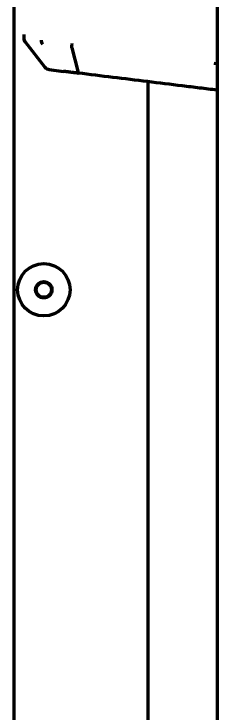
# Model space of a CAD drawing. Header units: inches. Extents: x -3022 to 7311, y 343 to 5680.
# Drawn here: x 936.2 to 967.2, y 2924 to 3030.9 of the extents above; entities that cross this region are included whole.
import ezdxf

# ---------------------------------------------------------------- set-up
doc = ezdxf.new("R2010")
doc.units = ezdxf.units.IN

msp = doc.modelspace()

# ---------------------------------------------------------------- linework, layer by layer
at = {"linetype": 'Continuous', "lineweight": 70}
for p, q in [((967.16, 3920.69), (967.16, 2255.49)), ((936.16, 2281.3), (936.16, 3919.3)), ((937.66, 3027.8), (937.66, 3027.28)), ((937.87, 3026.67), (940.89, 3022.81)), ((944.97, 3025.75), (945.93, 3022.19)), ((967.16, 3023.32), (966.72, 3023.38)), ((941.55, 3022.44), (943.71, 3022.17)), ((956.65, 2660.71), (956.65, 3020.59))]:
    msp.add_line(p, q, dxfattribs=at)
for radius in [4, 1.25, 1.15]:
    msp.add_circle((940.71, 2988.75), radius, dxfattribs=at)
msp.add_arc((941.67, 3023.43), 1, 218, 263, dxfattribs=at)
for centre, major_axis, ratio, start_param, end_param in [((938.66, 3027.29), (-0.123, -0.992), 1, 4.849268, 5.498796), ((941.28, 3026.96), (0.122, 0.993), 0.961385, 1.688655, 2.356554)]:
    msp.add_ellipse(centre, major_axis=major_axis, ratio=ratio, start_param=start_param, end_param=end_param, dxfattribs=at)
for points, knots in [([(944.97, 3025.75), (944.98, 3025.8), (944.98, 3025.85), (944.99, 3025.96), (945, 3026.01), (945.01, 3026.13), (945.01, 3026.2), (945.03, 3026.32), (945.04, 3026.39), (945.04, 3026.45)], [0, 0, 0, 0, 0.25, 0.25, 0.5, 0.5, 0.75, 0.75, 1, 1, 1, 1]), ([(967.16, 3023.32), (967.16, 3023.15), (967.16, 3022.62), (967.16, 3021.94), (967.16, 3021.15), (967.16, 3020.44), (967.16, 3019.9), (967.16, 3019.51), (967.16, 3019.33), (967.16, 3019.29), (967.16, 3019.29)], [0, 0, 0, 0, 0.083425, 0.250275, 0.3337, 0.500551, 0.667401, 0.750826, 0.917676, 1, 1, 1, 1]), ([(945.94, 3021.9), (945.92, 3021.9), (945.9, 3021.9), (945.87, 3021.91), (945.82, 3021.91), (945.71, 3021.92), (945.62, 3021.94), (945.43, 3021.96), (945.31, 3021.97), (945.16, 3021.99), (945.13, 3022), (945.07, 3022), (944.98, 3022.01), (944.9, 3022.02), (944.74, 3022.04), (944.63, 3022.06), (944.51, 3022.07), (944.48, 3022.08), (944.43, 3022.08), (944.36, 3022.09), (944.25, 3022.1), (944.17, 3022.11), (944.11, 3022.12), (944.09, 3022.12), (944.05, 3022.13), (944.04, 3022.13), (943.95, 3022.14), (943.89, 3022.15), (943.78, 3022.16), (943.74, 3022.17), (943.71, 3022.17)], [0, 0, 0, 0, 0.015625, 0.015625, 0.03125, 0.0625, 0.125, 0.125, 0.25, 0.25, 0.28125, 0.28125, 0.3125, 0.375, 0.375, 0.5, 0.5, 0.53125, 0.53125, 0.5625, 0.625, 0.6875, 0.6875, 0.71875, 0.71875, 0.75, 0.75, 0.875, 0.875, 1, 1, 1, 1]), ([(945.93, 3022.19), (945.92, 3022.15), (945.92, 3022.1), (945.92, 3022.05), (945.92, 3022.03), (945.92, 3022), (945.92, 3021.99), (945.92, 3021.95), (945.92, 3021.93), (945.93, 3021.91), (945.93, 3021.9), (945.93, 3021.9), (945.93, 3021.9), (945.93, 3021.9), (945.93, 3021.9), (945.93, 3021.9), (945.94, 3021.9), (945.94, 3021.9)], [0, 0, 0, 0, 0.25, 0.25, 0.375, 0.375, 0.5, 0.5, 0.75, 0.75, 0.875, 0.9375, 0.9375, 0.953125, 0.953125, 0.96875, 1, 1, 1, 1]), ([(967.16, 3019.29), (966.27, 3019.4), (965.39, 3019.51), (963.62, 3019.73), (962.74, 3019.83), (960.08, 3020.16), (958.31, 3020.38), (954.78, 3020.81), (953.01, 3021.03), (949.47, 3021.46), (947.7, 3021.68), (945.94, 3021.9)], [0, 0, 0, 0, 0.125, 0.125, 0.25, 0.25, 0.5, 0.5, 0.75, 0.75, 1, 1, 1, 1])]:
    msp.add_open_spline(points, degree=3, knots=knots, dxfattribs=at)

doc.saveas('drawing.dxf')
